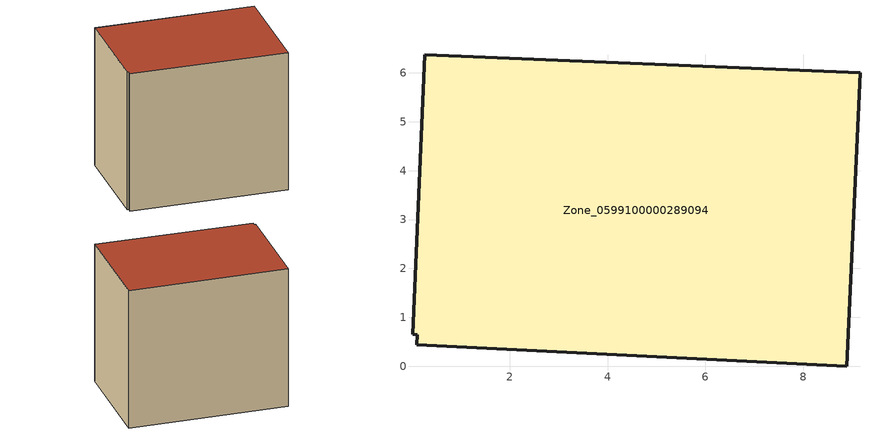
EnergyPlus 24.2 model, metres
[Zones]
Zone_0599100000289094
 floor ground (C_G): 0.1,0.65 0.01,0.66 0.26,6.37 9.16,6 8.89,0 0.1,0.44 z1.19
 wall outside (C_F): 8.89,0 9.16,6 0.26,6.37 0.01,0.66 0.1,0.65 0.1,0.44 8.89,0 z1.19:9.27
 roof outside (C_R): 0.1,0.65 0.1,0.44 8.89,0 9.16,6 0.26,6.37 0.01,0.66 z9.27
[BUILDING]
Pand.0599100000289094: North Axis=0; Terrain=City; Loads Convergence Tolerance Value=0.04; Temperature Convergence Tolerance Value=0.4; Solar Distribution=FullExterior; Maximum Number of Warmup Days=25; Minimum Number of Warmup Days=1
[Site:Location]
Rotterdam.The.Hague.AP_ZH_NLD Design_Conditions: Latitude=51.96; Longitude=4.45; Time Zone=1; Elevation=-4.5
[SITE:GROUNDTEMPERATURE:BUILDINGSURFACE]
18, 18, 18, 18, 18, 18, 18, 18, 18, 18, 18, 18
[MATERIAL] Thermal Absorptance=0.9; Solar Absorptance=0.7; Visible Absorptance=0.7
Name | Roughness | Thickness | Conductivity | Density | Specific Heat
G.TI.1965-1974 | MediumSmooth | 0.15 | 0.882353 | 540 | 1210
F.TI.1965-1974 | Rough | 0.3 | 0.697674 | 1920 | 840
R.TI.1965-1974 | MediumRough | 0.2 | 0.232558 | 1500 | 1000
[CONSTRUCTION]
C_G: G.TI.1965-1974
C_F: F.TI.1965-1974
C_R: R.TI.1965-1974
[ZONE]
Zone_0599100000289094: Type=1; Multiplier=1; Ceiling Height=Autocalculate; Volume=Autocalculate; Floor Area=autocalculate; Part of Total Floor Area=Yes
[ZONEINFILTRATION:DESIGNFLOWRATE]
Infil_Zone_0599100000289094: Zone or ZoneList or Space or SpaceList=Zone_0599100000289094; Schedule=AlwaysOn; Design Flow Rate Calculation Method=Flow/Area; Flow Rate per Floor Area=0.003; Constant Term Coefficient=1; Temperature Term Coefficient=0; Velocity Term Coefficient=0; Velocity Squared Term Coefficient=0
[HVACTEMPLATE:ZONE:IDEALLOADSAIRSYSTEM]
Zone_0599100000289094: Maximum Heating Supply Air Temperature=50; Minimum Cooling Supply Air Temperature=13; Maximum Heating Supply Air Humidity Ratio=0.0156; Minimum Cooling Supply Air Humidity Ratio=0.0077; Heating Limit=NoLimit; Cooling Limit=NoLimit; Dehumidification Control Type=ConstantSensibleHeatRatio; Cooling Sensible Heat Ratio=0.7; Dehumidification Setpoint=60; Humidification Control Type=None; Humidification Setpoint=30; Outdoor Air Method=None; Outdoor Air Flow Rate per Person=0.00944; Outdoor Air Flow Rate per Zone Floor Area=0; Outdoor Air Flow Rate per Zone=0; Demand Controlled Ventilation Type=None; Outdoor Air Economizer Type=NoEconomizer; Heat Recovery Type=None; Sensible Heat Recovery Effectiveness=0.7; Latent Heat Recovery Effectiveness=0.65
[ZONECONTROL:THERMOSTAT]
ThermostatControl_Zone_0599100000289094: Zone or ZoneList=Zone_0599100000289094; Control Type Schedule=DualSetpointControlType; Control 1=Thermostat_Zone_0599100000289094; Temperature Difference Between Cutout And Setpoint=0
[THERMOSTATSETPOINT:DUALSETPOINT]
Thermostat_Zone_0599100000289094: Heating Setpoint Temperature Schedule=HeatingSetpoint_Zone_0599100000289094; Cooling Setpoint Temperature Schedule=CoolingSetpoint_Zone_0599100000289094
[SCHEDULE:COMPACT]
HeatingSetpoint_Zone_0599100000289094: Through: 12/31, For: AllDays, Until: 24:00, 21
CoolingSetpoint_Zone_0599100000289094: Through: 12/31, For: AllDays, Until: 24:00, 24
DualSetpointControlType: Through: 12/31, For: AllDays, Until: 24:00, 4
AlwaysOn: Through: 12/31, For: AllDays, Until: 24:00, 1
